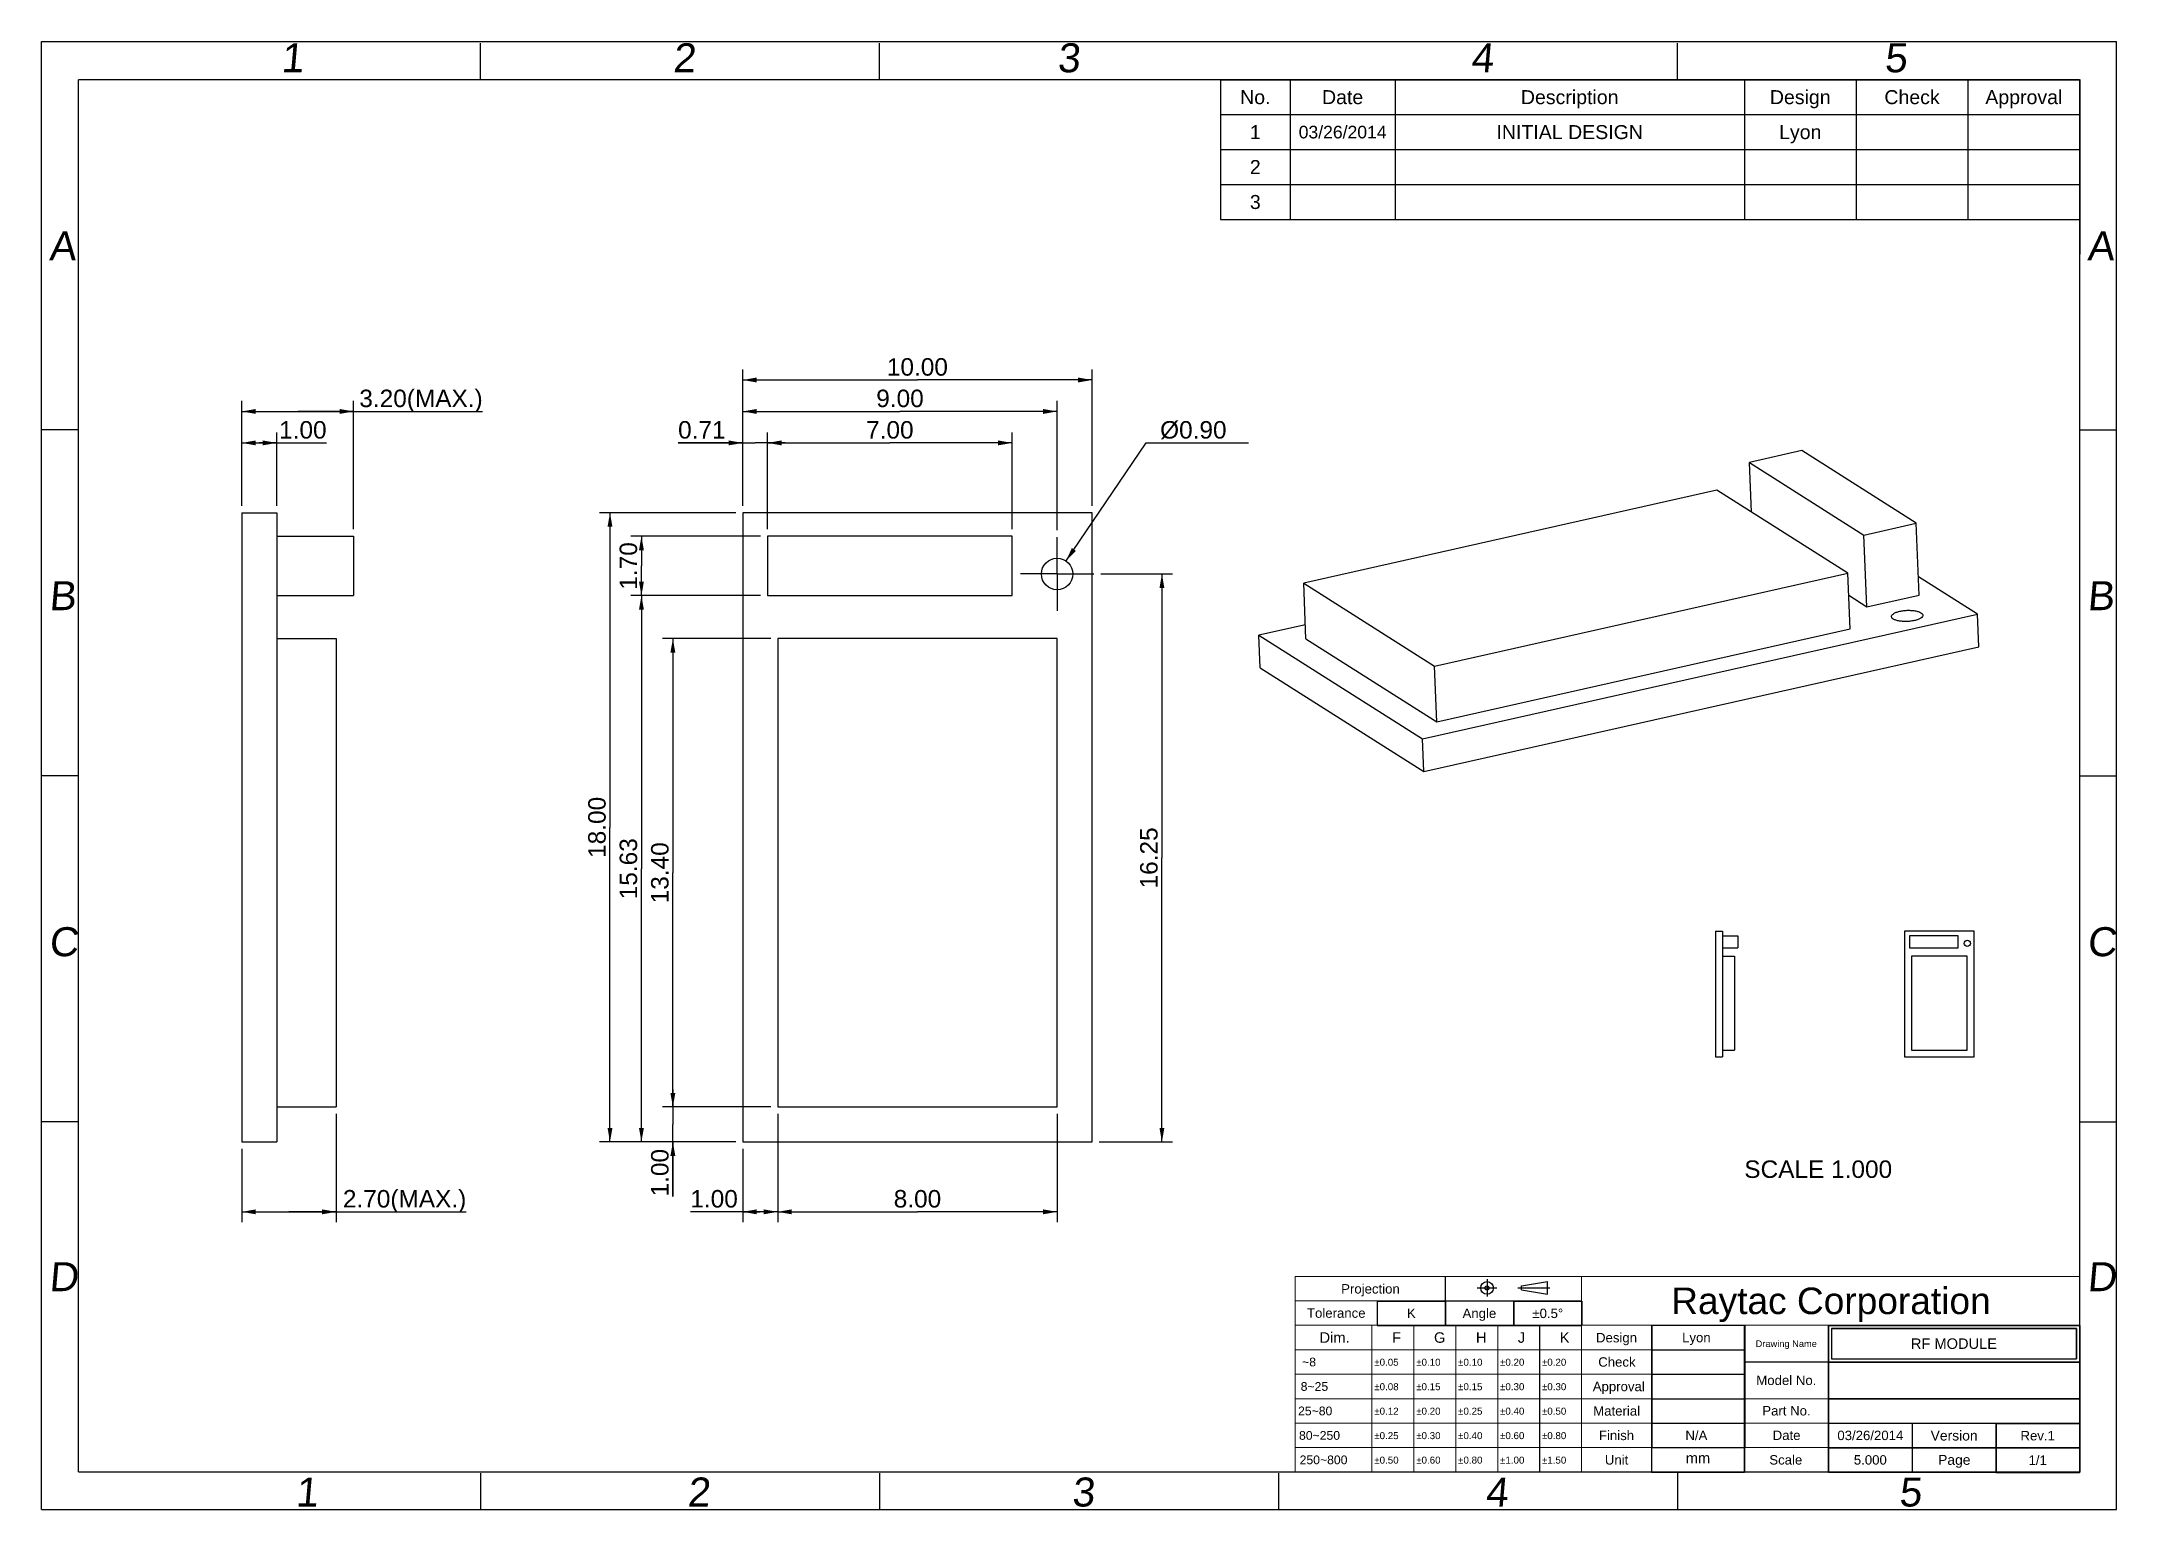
# Model space of a CAD drawing. Extents: x 0 to 297, y 0 to 210.
import ezdxf
from ezdxf.enums import TextEntityAlignment as Align

# ---------------------------------------------------------------- set-up
doc = ezdxf.new("R2010")
doc.units = 0
doc.header["$LTSCALE"] = 16.335
doc.linetypes.add('CENTER', pattern=[0.6, 0.375, -0.075, 0.075, -0.075])
doc.layers.get('0').update_dxf_attribs({"linetype": 'CONTINUOUS'})
doc.layers.add('DEFAULT_1', color=7, linetype='CENTER')
doc.styles.get("Standard").update_dxf_attribs({"font": 'arial.ttf'})
doc.styles.add('TEXTSTYLE_1', font='arial.ttf')
doc.dimstyles.new('DIMSTYLE_1', dxfattribs={"dimtxt": 2.5, "dimasz": 2, "dimexe": 0.18, "dimexo": 0.0625, "dimgap": 0.09, "dimtad": 1, "dimlfac": 0.2, "dimzin": 0, "dimtxsty": 'STANDARD', "dimblk": '_FILLED', "dimblk1": '_FILLED', "dimblk2": '_FILLED', "dimcen": 0.09, "dimazin": 3, "dimtp": 0.01, "dimtm": 0.01, "dimtfac": 1, "dimtofl": 0, "dimtmove": 0, "dimatfit": 3, "dimtolj": 1, "dimtzin": 0})
doc.dimstyles.new('DIMSTYLE_2', dxfattribs={"dimtxt": 2.5, "dimasz": 2, "dimexe": 0.18, "dimexo": 0.0625, "dimgap": 0.09, "dimtad": 1, "dimtih": 1, "dimtoh": 1, "dimlfac": 0.2, "dimzin": 0, "dimtxsty": 'STANDARD', "dimblk": '_FILLED', "dimblk1": '_FILLED', "dimblk2": '_FILLED', "dimcen": 0.09, "dimazin": 3, "dimtp": 0.01, "dimtm": 0.01, "dimtfac": 1, "dimtofl": 0, "dimtmove": 0, "dimatfit": 3, "dimtolj": 1, "dimtzin": 0})

# ---------------------------------------------------------------- blocks, each defined once
blk = doc.blocks.new('_FILLED')
at = {"color": 0, "linetype": 'BYBLOCK'}
blk.add_solid([(0, 0), (-1, 0.175), (-1, -0.175)], dxfattribs=at)
blk = doc.blocks.new('*D1')
at = {"color": 4, "linetype": 'CONTINUOUS'}
for p, q in [((100.37, 143.58), (100.37, 163.08)), ((100.37, 161.58), (125.37, 161.58)), ((150.37, 161.58), (125.37, 161.58)), ((150.37, 143.58), (150.37, 163.08))]:
    blk.add_line(p, q, dxfattribs=at)
at = {"color": 4, "linetype": 'CONTINUOUS', "xscale": 2, "yscale": 2, "zscale": 2, "rotation": 180}
blk.add_blockref('_FILLED', (100.37, 161.58), dxfattribs=at)
at = {"color": 4, "linetype": 'CONTINUOUS', "xscale": 2, "yscale": 2, "zscale": 2}
blk.add_blockref('_FILLED', (150.37, 161.58), dxfattribs=at)
at = {"color": 4, "linetype": 'CONTINUOUS'}
blk.add_text('10.00', height=2.5, dxfattribs=at).set_placement((121, 162.2))
blk = doc.blocks.new('*D2')
at = {"color": 4, "linetype": 'CONTINUOUS'}
for p, q in [((99.37, 142.58), (79.87, 142.58)), ((81.37, 142.58), (81.37, 97.58)), ((81.37, 52.58), (81.37, 97.58)), ((99.37, 52.58), (79.87, 52.58))]:
    blk.add_line(p, q, dxfattribs=at)
at = {"color": 4, "linetype": 'CONTINUOUS', "xscale": 2, "yscale": 2, "zscale": 2}
for p, rotation in [((81.37, 142.58), 90), ((81.37, 52.58), 270)]:
    blk.add_blockref('_FILLED', p, dxfattribs=dict(at, rotation=rotation))
at = {"color": 4, "linetype": 'CONTINUOUS'}
blk.add_text('18.00', height=2.5, rotation=90, dxfattribs=at).set_placement((80.75, 93.21))
blk = doc.blocks.new('*D3')
at = {"color": 4, "linetype": 'CONTINUOUS'}
for p, q in [((105.37, 56.58), (105.37, 41.08)), ((145.37, 56.58), (145.37, 41.08)), ((105.37, 42.58), (125.37, 42.58)), ((145.37, 42.58), (125.37, 42.58))]:
    blk.add_line(p, q, dxfattribs=at)
at = {"color": 4, "linetype": 'CONTINUOUS', "xscale": 2, "yscale": 2, "zscale": 2, "rotation": 180}
blk.add_blockref('_FILLED', (105.37, 42.58), dxfattribs=at)
at = {"color": 4, "linetype": 'CONTINUOUS', "xscale": 2, "yscale": 2, "zscale": 2}
blk.add_blockref('_FILLED', (145.37, 42.58), dxfattribs=at)
at = {"color": 4, "linetype": 'CONTINUOUS'}
blk.add_text('8.00', height=2.5, dxfattribs=at).set_placement((121.98, 43.2))
blk = doc.blocks.new('*D4')
at = {"color": 4, "linetype": 'CONTINUOUS'}
for p, q in [((90.37, 57.58), (90.37, 60.08)), ((90.37, 60.08), (90.37, 55.08)), ((104.37, 57.58), (88.87, 57.58)), ((90.37, 44.78), (90.37, 55.08)), ((99.37, 52.58), (88.87, 52.58)), ((90.37, 52.58), (90.37, 44.78))]:
    blk.add_line(p, q, dxfattribs=at)
at = {"color": 4, "linetype": 'CONTINUOUS', "xscale": 2, "yscale": 2, "zscale": 2}
for p, rotation in [((90.37, 57.58), 270), ((90.37, 52.58), 90)]:
    blk.add_blockref('_FILLED', p, dxfattribs=dict(at, rotation=rotation))
at = {"color": 4, "linetype": 'CONTINUOUS'}
blk.add_text('1.00', height=2.5, rotation=90, dxfattribs=at).set_placement((89.75, 44.78))
blk = doc.blocks.new('*D5')
at = {"color": 4, "linetype": 'CONTINUOUS'}
for p, q in [((102.92, 130.73), (84.37, 130.73)), ((85.87, 130.73), (85.87, 91.65)), ((85.87, 52.58), (85.87, 91.65)), ((99.37, 52.58), (84.37, 52.58))]:
    blk.add_line(p, q, dxfattribs=at)
at = {"color": 4, "linetype": 'CONTINUOUS', "xscale": 2, "yscale": 2, "zscale": 2}
for p, rotation in [((85.87, 130.73), 90), ((85.87, 52.58), 270)]:
    blk.add_blockref('_FILLED', p, dxfattribs=dict(at, rotation=rotation))
at = {"color": 4, "linetype": 'CONTINUOUS'}
blk.add_text('15.63', height=2.5, rotation=90, dxfattribs=at).set_placement((85.25, 87.29))
blk = doc.blocks.new('*D6')
at = {"color": 4, "linetype": 'CONTINUOUS'}
for p, q in [((102.92, 139.23), (84.37, 139.23)), ((85.87, 139.23), (85.87, 134.98)), ((85.87, 130.73), (85.87, 134.98)), ((102.92, 130.73), (84.37, 130.73))]:
    blk.add_line(p, q, dxfattribs=at)
at = {"color": 4, "linetype": 'CONTINUOUS', "xscale": 2, "yscale": 2, "zscale": 2}
for p, rotation in [((85.87, 139.23), 90), ((85.87, 130.73), 270)]:
    blk.add_blockref('_FILLED', p, dxfattribs=dict(at, rotation=rotation))
at = {"color": 4, "linetype": 'CONTINUOUS'}
blk.add_text('1.70', height=2.5, rotation=90, dxfattribs=at).set_placement((85.25, 131.58))
blk = doc.blocks.new('*D7')
at = {"color": 4, "linetype": 'CONTINUOUS'}
for p, q in [((103.92, 140.23), (103.92, 154.08)), ((103.92, 152.58), (121.42, 152.58)), ((138.92, 152.58), (121.42, 152.58)), ((138.92, 140.23), (138.92, 154.08))]:
    blk.add_line(p, q, dxfattribs=at)
at = {"color": 4, "linetype": 'CONTINUOUS', "xscale": 2, "yscale": 2, "zscale": 2, "rotation": 180}
blk.add_blockref('_FILLED', (103.92, 152.58), dxfattribs=at)
at = {"color": 4, "linetype": 'CONTINUOUS', "xscale": 2, "yscale": 2, "zscale": 2}
blk.add_blockref('_FILLED', (138.92, 152.58), dxfattribs=at)
at = {"color": 4, "linetype": 'CONTINUOUS'}
blk.add_text('7.00', height=2.5, dxfattribs=at).set_placement((118.03, 153.2))
blk = doc.blocks.new('*D8')
at = {"color": 4, "linetype": 'CONTINUOUS'}
for p, q in [((100.37, 152.58), (91.12, 152.58)), ((91.12, 152.58), (102.15, 152.58)), ((100.37, 143.58), (100.37, 154.08)), ((106.42, 152.58), (102.15, 152.58)), ((103.92, 140.23), (103.92, 154.08)), ((103.92, 152.58), (106.42, 152.58))]:
    blk.add_line(p, q, dxfattribs=at)
at = {"color": 4, "linetype": 'CONTINUOUS', "xscale": 2, "yscale": 2, "zscale": 2}
blk.add_blockref('_FILLED', (100.37, 152.58), dxfattribs=at)
at = {"color": 4, "linetype": 'CONTINUOUS', "xscale": 2, "yscale": 2, "zscale": 2, "rotation": 180}
blk.add_blockref('_FILLED', (103.92, 152.58), dxfattribs=at)
at = {"color": 4, "linetype": 'CONTINUOUS'}
blk.add_text('0.71', height=2.5, dxfattribs=at).set_placement((91.12, 153.2))
blk = doc.blocks.new('*D9')
at = {"color": 4, "linetype": 'CONTINUOUS'}
for p, q in [((100.37, 143.58), (100.37, 158.58)), ((145.37, 140.08), (145.37, 158.58)), ((100.37, 157.08), (122.87, 157.08)), ((145.37, 157.08), (122.87, 157.08))]:
    blk.add_line(p, q, dxfattribs=at)
at = {"color": 4, "linetype": 'CONTINUOUS', "xscale": 2, "yscale": 2, "zscale": 2, "rotation": 180}
blk.add_blockref('_FILLED', (100.37, 157.08), dxfattribs=at)
at = {"color": 4, "linetype": 'CONTINUOUS', "xscale": 2, "yscale": 2, "zscale": 2}
blk.add_blockref('_FILLED', (145.37, 157.08), dxfattribs=at)
at = {"color": 4, "linetype": 'CONTINUOUS'}
blk.add_text('9.00', height=2.5, dxfattribs=at).set_placement((119.48, 157.7))
blk = doc.blocks.new('*D10')
at = {"color": 4, "linetype": 'CONTINUOUS'}
for p, q in [((151.62, 133.83), (161.87, 133.83)), ((160.37, 133.83), (160.37, 93.2)), ((160.37, 52.58), (160.37, 93.2)), ((151.37, 52.58), (161.87, 52.58))]:
    blk.add_line(p, q, dxfattribs=at)
at = {"color": 4, "linetype": 'CONTINUOUS', "xscale": 2, "yscale": 2, "zscale": 2}
for p, rotation in [((160.37, 133.83), 90), ((160.37, 52.58), 270)]:
    blk.add_blockref('_FILLED', p, dxfattribs=dict(at, rotation=rotation))
at = {"color": 4, "linetype": 'CONTINUOUS'}
blk.add_text('16.25', height=2.5, rotation=90, dxfattribs=at).set_placement((159.75, 88.84))
blk = doc.blocks.new('*D11')
at = {"color": 4, "linetype": 'CONTINUOUS'}
for p, q in [((104.37, 124.58), (88.87, 124.58)), ((90.37, 124.58), (90.37, 91.08)), ((90.37, 57.58), (90.37, 91.08)), ((104.37, 57.58), (88.87, 57.58))]:
    blk.add_line(p, q, dxfattribs=at)
at = {"color": 4, "linetype": 'CONTINUOUS', "xscale": 2, "yscale": 2, "zscale": 2}
for p, rotation in [((90.37, 124.58), 90), ((90.37, 57.58), 270)]:
    blk.add_blockref('_FILLED', p, dxfattribs=dict(at, rotation=rotation))
at = {"color": 4, "linetype": 'CONTINUOUS'}
blk.add_text('13.40', height=2.5, rotation=90, dxfattribs=at).set_placement((89.75, 86.71))
blk = doc.blocks.new('*D12')
at = {"color": 4, "linetype": 'CONTINUOUS'}
for p, q in [((105.37, 56.58), (105.37, 41.08)), ((100.37, 51.58), (100.37, 41.08)), ((102.87, 42.58), (92.87, 42.58)), ((100.37, 42.58), (102.87, 42.58)), ((105.37, 42.58), (102.87, 42.58))]:
    blk.add_line(p, q, dxfattribs=at)
at = {"color": 4, "linetype": 'CONTINUOUS', "xscale": 2, "yscale": 2, "zscale": 2, "rotation": 180}
blk.add_blockref('_FILLED', (100.37, 42.58), dxfattribs=at)
at = {"color": 4, "linetype": 'CONTINUOUS', "xscale": 2, "yscale": 2, "zscale": 2}
blk.add_blockref('_FILLED', (105.37, 42.58), dxfattribs=at)
at = {"color": 4, "linetype": 'CONTINUOUS'}
blk.add_text('1.00', height=2.5, dxfattribs=at).set_placement((92.87, 43.2))
blk = doc.blocks.new('*D13')
at = {"color": 4, "linetype": 'CONTINUOUS'}
for p, q in [((28.67, 143.58), (28.67, 154.08)), ((28.67, 152.58), (31.17, 152.58)), ((33.67, 152.58), (31.17, 152.58)), ((31.17, 152.58), (40.81, 152.58)), ((33.67, 143.58), (33.67, 154.08))]:
    blk.add_line(p, q, dxfattribs=at)
at = {"color": 4, "linetype": 'CONTINUOUS', "xscale": 2, "yscale": 2, "zscale": 2, "rotation": 180}
blk.add_blockref('_FILLED', (28.67, 152.58), dxfattribs=at)
at = {"color": 4, "linetype": 'CONTINUOUS', "xscale": 2, "yscale": 2, "zscale": 2}
blk.add_blockref('_FILLED', (33.67, 152.58), dxfattribs=at)
at = {"color": 4, "linetype": 'CONTINUOUS'}
blk.add_text('1.00', height=2.5, dxfattribs=at).set_placement((34.01, 153.2))
blk = doc.blocks.new('*D14')
at = {"color": 4, "linetype": 'CONTINUOUS'}
for p, q in [((28.67, 143.58), (28.67, 158.58)), ((44.67, 140.23), (44.67, 158.58)), ((28.67, 157.08), (36.67, 157.08)), ((44.67, 157.08), (36.67, 157.08)), ((36.67, 157.08), (63.12, 157.08))]:
    blk.add_line(p, q, dxfattribs=at)
at = {"color": 4, "linetype": 'CONTINUOUS', "xscale": 2, "yscale": 2, "zscale": 2, "rotation": 180}
blk.add_blockref('_FILLED', (28.67, 157.08), dxfattribs=at)
at = {"color": 4, "linetype": 'CONTINUOUS', "xscale": 2, "yscale": 2, "zscale": 2}
blk.add_blockref('_FILLED', (44.67, 157.08), dxfattribs=at)
at = {"color": 4, "linetype": 'CONTINUOUS'}
blk.add_text('3.20(MAX.)', height=2.5, dxfattribs=at).set_placement((45.49, 157.7))
blk = doc.blocks.new('*D15')
at = {"color": 4, "linetype": 'CONTINUOUS'}
for p, q in [((42.17, 56.58), (42.17, 41.08)), ((28.67, 51.58), (28.67, 41.08)), ((28.67, 42.58), (35.42, 42.58)), ((42.17, 42.58), (35.42, 42.58)), ((35.42, 42.58), (60.77, 42.58))]:
    blk.add_line(p, q, dxfattribs=at)
at = {"color": 4, "linetype": 'CONTINUOUS', "xscale": 2, "yscale": 2, "zscale": 2, "rotation": 180}
blk.add_blockref('_FILLED', (28.67, 42.58), dxfattribs=at)
at = {"color": 4, "linetype": 'CONTINUOUS', "xscale": 2, "yscale": 2, "zscale": 2}
blk.add_blockref('_FILLED', (42.17, 42.58), dxfattribs=at)
at = {"color": 4, "linetype": 'CONTINUOUS'}
blk.add_text('2.70(MAX.)', height=2.5, dxfattribs=at).set_placement((43.14, 43.2))
blk = doc.blocks.new('*D16')
at = {"color": 4, "linetype": 'CONTINUOUS'}
for p, q in [((146.64, 135.69), (158.11, 152.58)), ((158.11, 152.58), (158.11, 152.58)), ((158.11, 152.58), (172.74, 152.58))]:
    blk.add_line(p, q, dxfattribs=at)
at = {"color": 4, "linetype": 'CONTINUOUS', "xscale": 2, "yscale": 2, "zscale": 2, "rotation": 235.8047115753}
blk.add_blockref('_FILLED', (146.64, 135.69), dxfattribs=at)
at = {"color": 4, "linetype": 'CONTINUOUS'}
blk.add_text('%%c0.90', height=2.5, dxfattribs=at).set_placement((160.11, 153.2))

msp = doc.modelspace()

# ---------------------------------------------------------------- linework, layer by layer
at = {"color": 7, "linetype": 'CONTINUOUS'}
for p, q in [((0, 0), (0, 210)), ((0, 210), (297, 210)), ((62.827, 204.558), (62.827, 209.751)), ((119.942, 204.558), (119.942, 209.751)), ((234.173, 204.558), (234.173, 209.751)), ((297, 0), (297, 210)), ((168.736, 204.543), (291.736, 204.543)), ((168.736, 204.543), (168.736, 184.543)), ((178.736, 204.543), (178.736, 184.543)), ((193.736, 204.543), (193.736, 184.543)), ((243.736, 204.543), (243.736, 184.543)), ((259.736, 204.543), (259.736, 184.543)), ((275.736, 204.543), (275.736, 184.543)), ((291.736, 204.543), (291.736, 184.543)), ((291.763, 204.583), (291.763, 179.583)), ((168.736, 199.543), (291.736, 199.543)), ((168.736, 194.543), (291.736, 194.543)), ((168.736, 189.543), (291.736, 189.543)), ((168.736, 184.543), (291.736, 184.543)), ((5.266, 154.454), (0, 154.454)), ((291.734, 154.454), (297, 154.454)), ((251.951, 151.474), (244.448, 149.787)), ((268.348, 141.09), (251.951, 151.474)), ((244.743, 142.669), (244.448, 149.787)), ((244.448, 149.787), (260.846, 139.403)), ((239.796, 145.802), (180.661, 132.508)), ((258.536, 133.934), (239.796, 145.802)), ((28.673, 142.579), (28.673, 52.579)), ((28.673, 142.579), (33.673, 142.579)), ((33.673, 142.579), (33.673, 52.579)), ((100.372, 142.579), (100.372, 52.579)), ((150.372, 142.579), (100.372, 142.579)), ((150.372, 52.579), (150.372, 142.579)), ((260.846, 139.403), (268.348, 141.09)), ((268.773, 130.814), (268.348, 141.09)), ((33.673, 139.229), (44.673, 139.229)), ((44.673, 139.229), (44.673, 130.729)), ((103.922, 139.229), (103.922, 130.729)), ((138.922, 139.229), (103.922, 139.229)), ((138.922, 130.729), (138.922, 139.229)), ((261.271, 129.128), (260.846, 139.403)), ((199.401, 120.641), (258.536, 133.934)), ((258.865, 125.994), (258.536, 133.934)), ((33.673, 130.729), (44.673, 130.729)), ((103.922, 130.729), (138.922, 130.729)), ((180.989, 124.568), (180.661, 132.508)), ((180.661, 132.508), (199.401, 120.641)), ((258.667, 130.777), (261.271, 129.128)), ((261.271, 129.128), (268.773, 130.814)), ((277.094, 128.082), (268.665, 133.42)), ((197.659, 110.225), (277.094, 128.082)), ((277.288, 123.411), (277.094, 128.082)), ((180.907, 126.56), (174.234, 125.06)), ((174.427, 120.389), (174.234, 125.06)), ((174.234, 125.06), (197.659, 110.225)), ((199.729, 112.701), (258.865, 125.994)), ((33.673, 124.579), (42.173, 124.579)), ((42.173, 124.579), (42.173, 57.579)), ((105.372, 124.579), (105.372, 57.579)), ((145.372, 124.579), (105.372, 124.579)), ((145.372, 57.579), (145.372, 124.579)), ((180.989, 124.568), (199.729, 112.701)), ((197.852, 105.555), (277.288, 123.411)), ((174.427, 120.389), (197.852, 105.555)), ((199.729, 112.701), (199.401, 120.641)), ((197.852, 105.555), (197.659, 110.225)), ((5.266, 104.953), (0, 104.953)), ((291.734, 104.953), (297, 104.953)), ((239.609, 82.731), (239.609, 64.731)), ((239.609, 82.731), (240.609, 82.731)), ((240.609, 82.731), (240.609, 64.731)), ((240.609, 82.061), (242.809, 82.061)), ((240.609, 80.361), (242.809, 80.361)), ((242.809, 82.061), (242.809, 80.361)), ((266.646, 82.731), (266.646, 64.731)), ((276.646, 82.731), (266.646, 82.731)), ((267.356, 82.061), (267.356, 80.361)), ((274.356, 82.061), (267.356, 82.061)), ((267.356, 80.361), (274.356, 80.361)), ((274.356, 80.361), (274.356, 82.061)), ((276.646, 64.731), (276.646, 82.731)), ((240.609, 79.131), (242.309, 79.131)), ((242.309, 79.131), (242.309, 65.731)), ((267.646, 79.131), (267.646, 65.731)), ((275.646, 79.131), (267.646, 79.131)), ((275.646, 65.731), (275.646, 79.131)), ((240.609, 65.731), (242.309, 65.731)), ((267.646, 65.731), (275.646, 65.731)), ((239.609, 64.731), (240.609, 64.731)), ((266.646, 64.731), (276.646, 64.731)), ((33.673, 57.579), (42.173, 57.579)), ((105.372, 57.579), (145.372, 57.579)), ((5.266, 55.452), (0, 55.452)), ((291.734, 55.452), (297, 55.452)), ((28.673, 52.579), (33.673, 52.579)), ((100.372, 52.579), (150.372, 52.579)), ((191.19, 29.827), (220.44, 29.827)), ((191.19, 29.827), (191.19, 26.327)), ((191.193, 29.823), (200.943, 29.823)), ((191.193, 29.823), (191.193, 26.323)), ((200.94, 29.827), (200.94, 26.327)), ((200.943, 29.823), (200.943, 26.323)), ((210.69, 29.827), (210.69, 26.327)), ((210.723, 29.808), (220.473, 29.808)), ((210.723, 29.808), (210.723, 26.308)), ((211.823, 31.981), (215.542, 32.61)), ((211.823, 31.409), (211.823, 31.981)), ((211.823, 31.409), (215.542, 30.779)), ((215.542, 30.779), (215.542, 32.61)), ((220.473, 29.808), (220.473, 26.308)), ((191.19, 26.327), (220.44, 26.327)), ((191.193, 26.323), (200.943, 26.323)), ((210.723, 26.308), (220.473, 26.308)), ((230.441, 26.344), (243.741, 26.344)), ((230.441, 26.344), (230.441, 5.344)), ((230.48, 26.347), (243.78, 26.347)), ((230.48, 26.347), (230.48, 8.847)), ((243.741, 26.344), (243.741, 5.344)), ((243.78, 26.347), (243.78, 8.847)), ((255.756, 26.325), (291.756, 26.325)), ((255.756, 26.325), (255.756, 5.325)), ((256.184, 25.898), (291.284, 25.898)), ((256.184, 25.898), (256.184, 21.548)), ((291.284, 25.898), (256.184, 25.898)), ((256.184, 25.898), (256.184, 21.548)), ((291.284, 25.898), (291.284, 21.548)), ((291.284, 21.548), (291.284, 25.898)), ((291.756, 26.325), (291.756, 5.325)), ((230.441, 22.844), (243.741, 22.844)), ((230.48, 22.847), (243.78, 22.847)), ((255.721, 21.093), (291.721, 21.093)), ((255.721, 21.093), (255.721, 15.873)), ((255.756, 21.075), (291.756, 21.075)), ((256.184, 21.548), (291.284, 21.548)), ((256.184, 21.548), (291.284, 21.548)), ((291.721, 21.093), (291.721, 15.873)), ((230.441, 19.344), (243.741, 19.344)), ((230.48, 19.347), (243.78, 19.347)), ((230.441, 15.844), (243.741, 15.844)), ((230.48, 15.847), (243.78, 15.847)), ((255.721, 15.873), (291.721, 15.873)), ((255.739, 15.846), (291.739, 15.846)), ((255.739, 15.846), (255.739, 12.346)), ((255.756, 15.825), (291.756, 15.825)), ((291.739, 15.846), (291.739, 12.346)), ((230.441, 12.344), (243.741, 12.344)), ((230.48, 12.347), (243.78, 12.347)), ((255.739, 12.346), (291.739, 12.346)), ((255.756, 12.325), (291.756, 12.325)), ((255.765, 12.345), (267.765, 12.345)), ((255.765, 12.345), (255.765, 5.345)), ((267.756, 12.325), (267.756, 5.325)), ((267.765, 12.345), (267.765, 5.345)), ((279.718, 12.307), (291.718, 12.307)), ((279.718, 12.307), (279.718, 5.307)), ((279.756, 12.325), (279.756, 5.325)), ((291.718, 12.307), (291.718, 5.307)), ((230.441, 8.844), (243.741, 8.844)), ((230.48, 8.847), (243.78, 8.847)), ((255.756, 8.825), (291.756, 8.825)), ((255.765, 8.845), (267.765, 8.845)), ((279.718, 8.807), (291.718, 8.807)), ((62.827, 5.192), (62.827, 0)), ((119.942, 5.192), (119.942, 0)), ((177.058, 5.192), (177.058, 0)), ((230.441, 5.344), (243.741, 5.344)), ((234.173, 5.192), (234.173, 0)), ((255.756, 5.325), (291.756, 5.325)), ((255.765, 5.345), (267.765, 5.345)), ((279.718, 5.307), (291.718, 5.307)), ((0, 0), (297, 0))]:
    msp.add_line(p, q, dxfattribs=at)
for points, const_width in [([(5.266, 5.348), (5.266, 204.558)], 0.2), ([(5.266, 204.558), (291.734, 204.558)], 0.2), ([(291.734, 204.558), (291.734, 5.348)], 0.2), ([(179.434, 33.348), (291.734, 33.348)], 0.15), ([(179.434, 5.348), (179.434, 33.348)], 0.15), ([(200.934, 26.348), (200.934, 33.348)], 0.15), ([(220.434, 5.348), (220.434, 33.348)], 0.15), ([(179.434, 29.848), (220.43, 29.848)], 0.15), ([(191.184, 26.348), (191.184, 29.848)], 0.15), ([(210.684, 26.348), (210.684, 29.848)], 0.15), ([(179.434, 26.348), (291.734, 26.348)], 0.15), ([(190.434, 5.348), (190.434, 26.348)], 0.15), ([(196.434, 26.348), (196.434, 5.348)], 0.15), ([(202.434, 26.348), (202.434, 5.348)], 0.15), ([(208.434, 26.348), (208.434, 5.348)], 0.15), ([(214.434, 26.348), (214.434, 5.348)], 0.15), ([(230.434, 5.348), (230.434, 26.348)], 0.15), ([(243.734, 5.348), (243.734, 26.348)], 0.15), ([(255.734, 5.348), (255.734, 26.348)], 0.15), ([(179.434, 22.848), (243.734, 22.848)], 0.15), ([(243.734, 21.098), (291.734, 21.098)], 0.15), ([(179.434, 19.348), (243.734, 19.348)], 0.15), ([(179.434, 15.848), (291.734, 15.848)], 0.15), ([(179.434, 12.348), (291.734, 12.348)], 0.15), ([(267.734, 5.348), (267.734, 12.348)], 0.15), ([(279.734, 5.348), (279.734, 12.348)], 0.15), ([(291.734, 8.848), (179.434, 8.848)], 0.15), ([(291.734, 5.348), (5.266, 5.348)], 0.2)]:
    msp.add_lwpolyline(points, dxfattribs=dict(at, const_width=const_width))
for centre, radius in [((145.372, 133.829), 2.25), ((275.646, 80.981), 0.45), ((206.909, 31.695), 0.915), ((206.909, 31.695), 0.288)]:
    msp.add_circle(centre, radius, dxfattribs=at)
for points, start_tangent, end_tangent in [([(264.782, 127.736), (264.838, 127.929), (265.069, 128.149), (265.458, 128.344), (265.975, 128.497)], (-0.013474, 0.9999092), (0.9756531, 0.2193197)), ([(268.083, 127.162), (267.481, 127.063), (266.842, 127.026), (266.218, 127.055), (265.66, 127.146), (265.213, 127.292), (264.913, 127.482), (264.785, 127.7), (264.782, 127.736)], (-0.9756531, -0.2193197), (-0.013474, 0.9999092)), ([(265.975, 128.497), (266.577, 128.595), (267.216, 128.632), (267.84, 128.604), (268.398, 128.513), (268.845, 128.366), (269.145, 128.176), (269.273, 127.958), (269.276, 127.923)], (0.9756531, 0.2193197), (0.013474, -0.9999092)), ([(269.276, 127.923), (269.22, 127.729), (268.989, 127.509), (268.6, 127.314), (268.083, 127.162)], (0.013474, -0.9999092), (-0.9756531, -0.2193197))]:
    msp.add_spline(points, degree=3, dxfattribs=dict(at, start_tangent=start_tangent, end_tangent=end_tangent))
at = {"layer": 'DEFAULT_1', "color": 1, "linetype": 'CENTER'}
for q in [(145.372, 139.079), (140.122, 133.829), (145.372, 128.579), (150.622, 133.829)]:
    msp.add_line((145.372, 133.829), q, dxfattribs=at)
at = {"layer": 'DEFAULT_1', "color": 7, "linetype": 'CENTER'}
for p, q in [((206.909, 32.936), (206.909, 30.453)), ((205.508, 31.695), (208.329, 31.695)), ((211.305, 31.695), (215.911, 31.695))]:
    msp.add_line(p, q, dxfattribs=at)

# ---------------------------------------------------------------- texts
at = {"color": 7, "linetype": 'CONTINUOUS', "style": 'TEXTSTYLE_1', "oblique": 5}
for s, p in [('1', (34.269, 205.597)), ('2', (90.346, 205.597)), ('3', (145.385, 205.597)), ('4', (204.577, 205.597)), ('5', (263.769, 205.597)), ('A', (1.053, 178.677)), ('A', (292.787, 178.677)), ('B', (1.053, 128.65)), ('B', (292.787, 128.65)), ('C', (1.053, 79.149)), ('C', (292.787, 79.149)), ('D', (1.053, 31.228)), ('D', (292.787, 31.228)), ('1', (36.346, 0.422)), ('2', (92.423, 0.422)), ('3', (147.462, 0.422)), ('4', (206.654, 0.422)), ('5', (265.846, 0.422))]:
    msp.add_text(s, height=4.15, dxfattribs=at).set_placement(p)
at = {"color": 7, "linetype": 'CONTINUOUS', "style": 'TEXTSTYLE_1'}
for s, height, p in [('No.', 2, (173.736, 201.043)), ('Date', 2, (186.236, 201.043)), ('Description', 2, (218.736, 201.043)), ('Design', 2, (251.736, 201.043)), ('Check', 2, (267.736, 201.043)), ('Approval', 2, (283.736, 201.043)), ('1', 2, (173.736, 196.043)), ('INITIAL DESIGN', 2, (218.736, 196.043)), ('Lyon', 2, (251.736, 196.043)), ('2', 2, (173.736, 191.043)), ('3', 2, (173.736, 186.043)), ('Projection', 1.35, (190.218, 30.888)), ('Raytac Corporation', 3.8, (256.128, 27.947)), ('Tolerance', 1.35, (185.323, 27.423)), ('Angle', 1.35, (205.811, 27.39)), ('%%p0.5%%d', 1.35, (215.598, 27.383)), ('Design', 1.35, (225.437, 23.906)), ('Lyon ', 1.35, (237.13, 23.922)), ('Drawing Name', 0.95, (249.73, 23.243)), ('Check', 1.35, (225.492, 20.425)), ('Approval', 1.35, (225.76, 16.918)), ('Model No.', 1.35, (249.743, 17.804)), ('Material', 1.35, (225.455, 13.426)), ('Part No.', 1.35, (249.762, 13.45)), ('Finish', 1.35, (225.434, 9.925)), ('N/A ', 1.35, (237.13, 9.922)), ('Date', 1.35, (249.781, 9.938)), ('Version', 1.42, (273.758, 9.864)), ('Rev.1', 1.35, (285.718, 9.882)), ('Unit', 1.35, (225.445, 6.428)), ('mm', 1.5, (237.094, 6.611)), ('Scale', 1.35, (249.667, 6.426)), ('5.000', 1.35, (261.765, 6.42)), ('Page', 1.42, (273.783, 6.39)), ('1/1', 1.35, (285.718, 6.382))]:
    msp.add_text(s, height=height, dxfattribs=at).set_placement(p, align=Align.CENTER)
at = {"color": 7, "linetype": 'CONTINUOUS'}
for s, height, p in [('03/26/2014', 1.8, (186.236, 196.143)), ('K', 1.35, (196.068, 27.398)), ('RF MODULE', 1.5, (273.734, 22.973)), ('03/26/2014', 1.35, (261.765, 9.92))]:
    msp.add_text(s, height=height, dxfattribs=at).set_placement(p, align=Align.CENTER)
at = {"color": 7, "linetype": 'CONTINUOUS', "style": 'TEXTSTYLE_1'}
for s, height, p in [('Dim.', 1.5, (182.93, 23.847)), ('F', 1.5, (193.315, 23.847)), ('G', 1.5, (199.315, 23.847)), ('H', 1.5, (205.315, 23.847)), ('J', 1.5, (211.315, 23.847)), ('K', 1.5, (217.315, 23.847)), ('   ~8', 1.25, (178.982, 20.472)), ('%%p0.05', 1, (190.763, 20.563)), ('%%p0.10', 1, (196.763, 20.563)), ('%%p0.10', 1, (202.763, 20.563)), ('%%p0.20', 1, (208.763, 20.563)), ('%%p0.20', 1, (214.763, 20.563)), ('  8~25', 1.25, (179.261, 16.972)), ('%%p0.08', 1, (190.763, 17.063)), ('%%p0.15', 1, (196.763, 17.063)), ('%%p0.15', 1, (202.763, 17.063)), ('%%p0.30', 1, (208.763, 17.063)), ('%%p0.30', 1, (214.763, 17.063)), (' 25~80', 1.25, (179.37, 13.472)), ('%%p0.12', 1, (190.763, 13.563)), ('%%p0.20', 1, (196.763, 13.563)), ('%%p0.25', 1, (202.763, 13.563)), ('%%p0.40', 1, (208.763, 13.563)), ('%%p0.50', 1, (214.763, 13.563)), (' 80~250', 1.25, (179.507, 9.972)), ('%%p0.25', 1, (190.763, 10.063)), ('%%p0.30', 1, (196.763, 10.063)), ('%%p0.40', 1, (202.763, 10.063)), ('%%p0.60', 1, (208.763, 10.063)), ('%%p0.80', 1, (214.763, 10.063)), ('250~800', 1.25, (180.08, 6.472)), ('%%p0.50', 1, (190.763, 6.563)), ('%%p0.60', 1, (196.763, 6.563)), ('%%p0.80', 1, (202.763, 6.563)), ('%%p1.00', 1, (208.763, 6.563)), ('%%p1.50', 1, (214.763, 6.563))]:
    msp.add_text(s, height=height, dxfattribs=at).set_placement(p)
at = {"color": 3, "linetype": 'CONTINUOUS', "insert": (243.725, 49.931), "char_height": 2.5, "width": 21.13383, "attachment_point": 1}
msp.add_mtext('SCALE 1.000', dxfattribs=at)

# ---------------------------------------------------------------- dimensions: what is measured, and where the dimension line sits
at = {"color": 4, "linetype": 'CONTINUOUS'}
for base, p1, p2, angle, picture, middle in [((100.372, 161.579), (150.372, 143.579), (100.372, 143.579), 180, '*D1', (125.372, 163.454)), ((103.922, 152.579), (138.922, 140.229), (103.922, 140.229), 180, '*D7', (121.422, 154.454)), ((81.372, 52.579), (99.372, 142.579), (99.372, 52.579), 270, '*D2', (79.497, 97.579)), ((85.872, 130.729), (102.922, 139.229), (102.922, 130.729), 270, '*D6', (83.997, 134.979)), ((160.372, 52.579), (151.622, 133.829), (151.372, 52.579), 270, '*D10', (158.497, 93.204)), ((85.872, 130.729), (99.372, 52.579), (102.922, 130.729), 90, '*D5', (83.997, 91.654)), ((90.372, 57.579), (104.372, 124.579), (104.372, 57.579), 270, '*D11', (88.497, 91.079)), ((90.372, 57.579), (99.372, 52.579), (104.372, 57.579), 90, '*D4', (88.497, 48.175))]:
    dim = msp.add_linear_dim(base=base, p1=p1, p2=p2, angle=angle, dimstyle='DIMSTYLE_1', dxfattribs=at)
    dim.commit()
    dim.dimension.update_dxf_attribs({"geometry": picture, "text_midpoint": middle, "dimtype": 160})
for base, p1, p2, picture, middle in [((44.673, 157.079), (28.673, 143.579), (44.673, 140.229), '*D14', (54.305, 158.954)), ((42.173, 42.579), (28.673, 51.579), (42.173, 56.579), '*D15', (51.953, 44.454))]:
    dim = msp.add_linear_dim(base=base, p1=p1, p2=p2, text='<>(MAX.)', dimstyle='DIMSTYLE_1', dxfattribs=at)
    dim.commit()
    dim.dimension.update_dxf_attribs({"geometry": picture, "text_midpoint": middle, "dimtype": 160})
for base, p1, p2, picture, middle in [((145.372, 157.079), (100.372, 143.579), (145.372, 140.079), '*D9', (122.872, 158.954)), ((33.673, 152.579), (28.673, 143.579), (33.673, 143.579), '*D13', (37.409, 154.454)), ((103.922, 152.579), (100.372, 143.579), (103.922, 140.229), '*D8', (94.518, 154.454)), ((105.372, 42.579), (100.372, 51.579), (105.372, 56.579), '*D12', (96.262, 44.454)), ((145.372, 42.579), (105.372, 56.579), (145.372, 56.579), '*D3', (125.372, 44.454))]:
    dim = msp.add_linear_dim(base=base, p1=p1, p2=p2, dimstyle='DIMSTYLE_1', dxfattribs=at)
    dim.commit()
    dim.dimension.update_dxf_attribs({"geometry": picture, "text_midpoint": middle, "dimtype": 160})
dim = msp.add_diameter_dim_2p(p1=(146.636, 135.69), p2=(144.107, 131.968), dimstyle='DIMSTYLE_2', dxfattribs=at)
dim.commit()
dim.dimension.update_dxf_attribs({"geometry": '*D16', "text_midpoint": (165.176, 154.454), "dimtype": 163})

doc.saveas('drawing.dxf')
